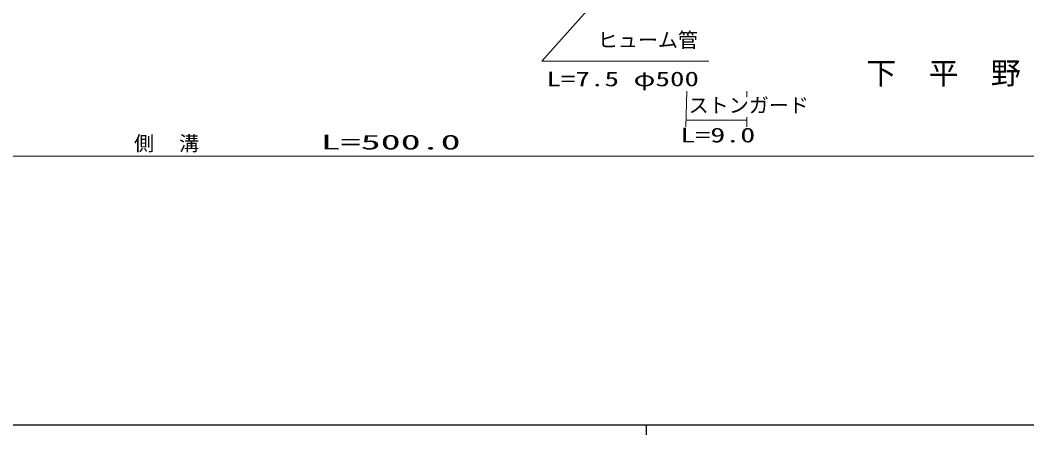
# Model space of a CAD drawing. Units: millimetres, scale not verified. Extents: x 61922 to 701922, y 6976 to 366976.
# Drawn here: x 227432 to 327904, y 190976 to 232369 of the extents above; entities that cross this region are included whole.
import ezdxf
from ezdxf.enums import TextEntityAlignment as Align

# ---------------------------------------------------------------- set-up
doc = ezdxf.new("R2010")
doc.units = ezdxf.units.MM
doc.header["$LTSCALE"] = 1000
for name, color, linetype, lineweight in [('M-TTL-BAND', 7, 'Continuous', 25), ('S-BGD', 1, 'Continuous', 13), ('S-BGD-HTXT', 6, 'Continuous', 13)]:
    doc.layers.add(name, color=color, linetype=linetype, lineweight=lineweight)
doc.styles.add('ＭＳ ゴシック', font='')
doc.styles.get('ＭＳ ゴシック').set_extended_font_data('MS Gothic')

msp = doc.modelspace()

# ---------------------------------------------------------------- linework, layer by layer
at = {"layer": 'M-TTL-BAND'}
for p, q in [((61922, 191976), (600922, 191976)), ((289922, 191976), (289922, 190976))]:
    msp.add_line(p, q, dxfattribs=at)
at = {"layer": 'S-BGD'}
for p, q in [((299960, 225278), (299960, 224697)), ((299960, 222697), (299960, 221725))]:
    msp.add_line(p, q, dxfattribs=at)
at = {"layer": 'S-BGD-HTXT'}
for p, q in [((293001, 243407), (279503, 228269)), ((279503, 228269), (296160, 228269)), ((293965, 225278), (293858, 221725)), ((293878, 222396), (299960, 222396)), ((583646, 218792), (98401, 218792))]:
    msp.add_line(p, q, dxfattribs=at)

# ---------------------------------------------------------------- texts
at = {"layer": 'S-BGD', "style": 'ＭＳ ゴシック'}
msp.add_text('ヒューム管', height=1466, dxfattribs=at).set_placement((285083, 229217), align=Align.BOTTOM_LEFT)
at = {"layer": 'S-BGD', "style": 'ＭＳ ゴシック', "width": 2}
msp.add_text('L=500.0', height=1466, dxfattribs=at).set_placement((257432, 219019), align=Align.BOTTOM_LEFT)
at = {"layer": 'S-BGD', "attachment_point": 7, "style": 'ＭＳ ゴシック'}
for s, insert, char_height in [('\\T2.07;下平野', (311889, 225743), 2199), ('\\T2.25;側溝', (238798, 219173), 1466)]:
    msp.add_mtext(s, dxfattribs=dict(at, insert=insert, char_height=char_height))
at = {"layer": 'S-BGD-HTXT', "style": 'ＭＳ ゴシック'}
for s, width, p in [('L=7.5 φ500', 1.45, (279967, 225329)), ('L=9.0', 1.5, (293318, 219725))]:
    msp.add_text(s, height=1466, dxfattribs=dict(at, width=width)).set_placement(p, align=Align.BOTTOM_LEFT)
msp.add_text('ストンガード', height=1466, dxfattribs=at).set_placement((294154, 222697), align=Align.BOTTOM_LEFT)

doc.saveas('drawing.dxf')
